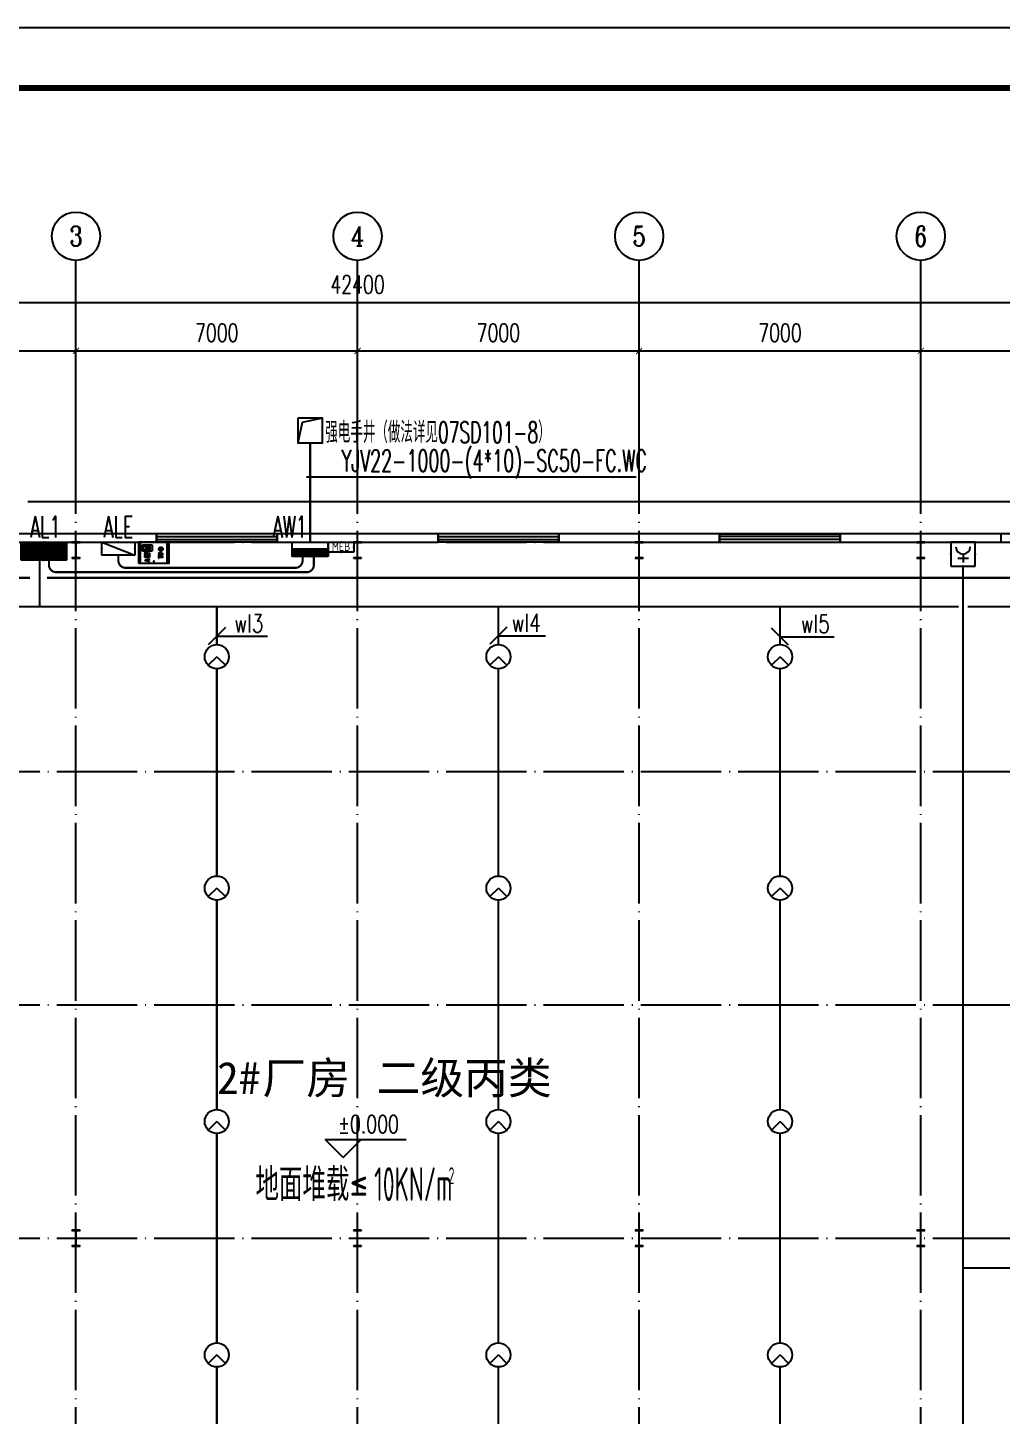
# Model space of a CAD drawing. Extents: x 33088 to 140010, y 13737 to 369010.
# Drawn here: x 68390 to 92590, y 241076 to 275556 of the extents above; entities that cross this region are included whole.
import ezdxf
from ezdxf.enums import TextEntityAlignment as Align

# ---------------------------------------------------------------- set-up
doc = ezdxf.new("R2010")
doc.units = 0
doc.header["$LTSCALE"] = 1000
doc.header["$MEASUREMENT"] = 0
doc.linetypes.add('DOTE', pattern=[2.42, 2, -0.2, 0.02, -0.2])
doc.layers.get('0').update_dxf_attribs({"linetype": 'CONTINUOUS'})
doc.layers.get('DEFPOINTS').update_dxf_attribs({"linetype": 'CONTINUOUS'})
for name, color, linetype in [('AXIS', 3, 'CONTINUOUS'), ('AXIS_TEXT', 7, 'CONTINUOUS'), ('COLUMN', 99, 'CONTINUOUS'), ('DIM-照明', 4, 'CONTINUOUS'), ('DIM_ELEV', 3, 'CONTINUOUS'), ('DOTE', 1, 'DOTE'), ('EQUIP-消防', 3, 'CONTINUOUS'), ('EQUIP-照明', 3, 'CONTINUOUS'), ('EQUIP-箱柜', 3, 'CONTINUOUS'), ('GROUND', 2, 'CONTINUOUS'), ('PUB_TEXT', 7, 'CONTINUOUS'), ('PUB_TITLE', 4, 'CONTINUOUS'), ('WALL', 9, 'CONTINUOUS'), ('WINDOW', 99, 'CONTINUOUS'), ('WIRE-照明', 1, 'CONTINUOUS')]:
    doc.layers.add(name, color=color, linetype=linetype)
doc.styles.add('_TCH_AXIS', font='COMPLEX', dxfattribs={"bigfont": 'GBCBIG'})
doc.styles.add('_TCH_DIM', font='SIMPLEX', dxfattribs={"bigfont": 'GBCBIG'})
doc.styles.add('_TCH_DYN', font='')
doc.styles.add('_TCH_LABEL', font='COMPLEX', dxfattribs={"bigfont": 'GBCBIG'})
doc.styles.add('_TEL_DIM', font='SIMPLEX', dxfattribs={"width": 0.8, "height": 3.5, "bigfont": 'HZTXT'})
doc.styles.add('COMPLEX', font='COMPLEX')
doc.styles.add('DIM_FONT', font='SIMPLEX', dxfattribs={"width": 0.7, "bigfont": 'GBCBIG'})
doc.styles.get("Standard").update_dxf_attribs({"font": 'gbenor.shx', "bigfont": 'gbcbig.shx'})
doc.styles.add('STY53', font='COMPLEX', dxfattribs={"width": 0.6, "bigfont": 'HZTXT'})
doc.styles.get('_TCH_DYN').set_extended_font_data('SimSun')
doc.dimstyles.new('DIMN150', dxfattribs={"dimscale": 1.5, "dimtxt": 300, "dimasz": 100, "dimexe": 250, "dimexo": 300, "dimgap": 150, "dimtad": 1, "dimdec": 0, "dimzin": 0, "dimtxsty": 'DIM_FONT', "dimblk": 'ARCHTICK', "dimcen": 0.09, "dimclrt": 7, "dimazin": 3, "dimtfac": 1, "dimtdec": 0, "dimtix": 1, "dimtmove": 0, "dimatfit": 3, "dimtolj": 1, "dimtzin": 0})

# ---------------------------------------------------------------- blocks, each defined once
blk = doc.blocks.new('_AXISO')
blk.add_circle((0, 0), 0.5)
at = {"layer": 'AXIS_TEXT', "style": 'COMPLEX', "width": 1.041667}
blk.add_attdef('A', text='', height=0.56, dxfattribs=at).set_placement((-0.25, -0.28), (0.25, -0.28), align=Align.FIT)
blk = doc.blocks.new('_ARCHTICK')
at = {"color": 0, "linetype": 'BYBLOCK', "const_width": 0.15}
blk.add_lwpolyline([(-0.5, -0.5), (0.5, 0.5)], dxfattribs=at)
blk = doc.blocks.new('*D83')
at = {"layer": 'AXIS', "color": 0}
for p, q in [((165343, 271565), (165343, 276440)), ((207743, 271565), (207743, 276440)), ((165343, 276065), (207743, 276065))]:
    blk.add_line(p, q, dxfattribs=at)
at = {"layer": 'DEFPOINTS', "color": 0}
for p in [(207743, 276065), (165343, 271115), (207743, 271115)]:
    blk.add_point(p, dxfattribs=at)
at = {"layer": 'AXIS', "color": 0, "xscale": 150, "yscale": 150, "zscale": 150, "rotation": 180}
blk.add_blockref('_ARCHTICK', (165343, 276065), dxfattribs=at)
at = {"layer": 'AXIS', "color": 0, "xscale": 150, "yscale": 150, "zscale": 150}
blk.add_blockref('_ARCHTICK', (207743, 276065), dxfattribs=at)
at = {"layer": 'AXIS', "color": 7, "insert": (186543, 276515), "char_height": 450, "attachment_point": 5, "style": 'DIM_FONT'}
blk.add_mtext('\\A1;42400', dxfattribs=at)
blk = doc.blocks.new('*D86')
at = {"layer": 'AXIS', "color": 0}
for p, q in [((172543, 271565), (172543, 275240)), ((179543, 271565), (179543, 275240)), ((172543, 274865), (179543, 274865))]:
    blk.add_line(p, q, dxfattribs=at)
at = {"layer": 'DEFPOINTS', "color": 0}
for p in [(179543, 274865), (172543, 271115), (179543, 271115)]:
    blk.add_point(p, dxfattribs=at)
at = {"layer": 'AXIS', "color": 0, "xscale": 150, "yscale": 150, "zscale": 150, "rotation": 180}
blk.add_blockref('_ARCHTICK', (172543, 274865), dxfattribs=at)
at = {"layer": 'AXIS', "color": 0, "xscale": 150, "yscale": 150, "zscale": 150}
blk.add_blockref('_ARCHTICK', (179543, 274865), dxfattribs=at)
at = {"layer": 'AXIS', "color": 7, "insert": (176043, 275315), "char_height": 450, "attachment_point": 5, "style": 'DIM_FONT'}
blk.add_mtext('\\A1;7000', dxfattribs=at)
blk = doc.blocks.new('*D87')
at = {"layer": 'AXIS', "color": 0}
for p, q in [((179543, 271565), (179543, 275240)), ((186543, 271565), (186543, 275240)), ((179543, 274865), (186543, 274865))]:
    blk.add_line(p, q, dxfattribs=at)
at = {"layer": 'DEFPOINTS', "color": 0}
for p in [(186543, 274865), (179543, 271115), (186543, 271115)]:
    blk.add_point(p, dxfattribs=at)
at = {"layer": 'AXIS', "color": 0, "xscale": 150, "yscale": 150, "zscale": 150, "rotation": 180}
blk.add_blockref('_ARCHTICK', (179543, 274865), dxfattribs=at)
at = {"layer": 'AXIS', "color": 0, "xscale": 150, "yscale": 150, "zscale": 150}
blk.add_blockref('_ARCHTICK', (186543, 274865), dxfattribs=at)
at = {"layer": 'AXIS', "color": 7, "insert": (183043, 275315), "char_height": 450, "attachment_point": 5, "style": 'DIM_FONT'}
blk.add_mtext('\\A1;7000', dxfattribs=at)
blk = doc.blocks.new('*D88')
at = {"layer": 'AXIS', "color": 0}
for p, q in [((186543, 271565), (186543, 275240)), ((193543, 271565), (193543, 275240)), ((186543, 274865), (193543, 274865))]:
    blk.add_line(p, q, dxfattribs=at)
at = {"layer": 'DEFPOINTS', "color": 0}
for p in [(193543, 274865), (186543, 271115), (193543, 271115)]:
    blk.add_point(p, dxfattribs=at)
at = {"layer": 'AXIS', "color": 0, "xscale": 150, "yscale": 150, "zscale": 150, "rotation": 180}
blk.add_blockref('_ARCHTICK', (186543, 274865), dxfattribs=at)
at = {"layer": 'AXIS', "color": 0, "xscale": 150, "yscale": 150, "zscale": 150}
blk.add_blockref('_ARCHTICK', (193543, 274865), dxfattribs=at)
at = {"layer": 'AXIS', "color": 7, "insert": (190043, 275315), "char_height": 450, "attachment_point": 5, "style": 'DIM_FONT'}
blk.add_mtext('\\A1;7000', dxfattribs=at)
blk = doc.blocks.new('*D89')
at = {"layer": 'AXIS', "color": 0}
for p, q in [((193543, 271565), (193543, 275240)), ((200543, 271565), (200543, 275240)), ((193543, 274865), (200543, 274865))]:
    blk.add_line(p, q, dxfattribs=at)
at = {"layer": 'DEFPOINTS', "color": 0}
for p in [(200543, 274865), (193543, 271115), (200543, 271115)]:
    blk.add_point(p, dxfattribs=at)
at = {"layer": 'AXIS', "color": 0, "xscale": 150, "yscale": 150, "zscale": 150, "rotation": 180}
blk.add_blockref('_ARCHTICK', (193543, 274865), dxfattribs=at)
at = {"layer": 'AXIS', "color": 0, "xscale": 150, "yscale": 150, "zscale": 150}
blk.add_blockref('_ARCHTICK', (200543, 274865), dxfattribs=at)
at = {"layer": 'AXIS', "color": 7, "insert": (197043, 275315), "char_height": 450, "attachment_point": 5, "style": 'DIM_FONT'}
blk.add_mtext('\\A1;7000', dxfattribs=at)
blk = doc.blocks.new('*D90')
at = {"layer": 'AXIS', "color": 0}
for p, q in [((200543, 271565), (200543, 275240)), ((207543, 271565), (207543, 275240)), ((200543, 274865), (207543, 274865))]:
    blk.add_line(p, q, dxfattribs=at)
at = {"layer": 'DEFPOINTS', "color": 0}
for p in [(207543, 274865), (200543, 271115), (207543, 271115)]:
    blk.add_point(p, dxfattribs=at)
at = {"layer": 'AXIS', "color": 0, "xscale": 150, "yscale": 150, "zscale": 150, "rotation": 180}
blk.add_blockref('_ARCHTICK', (200543, 274865), dxfattribs=at)
at = {"layer": 'AXIS', "color": 0, "xscale": 150, "yscale": 150, "zscale": 150}
blk.add_blockref('_ARCHTICK', (207543, 274865), dxfattribs=at)
at = {"layer": 'AXIS', "color": 7, "insert": (204043, 275315), "char_height": 450, "attachment_point": 5, "style": 'DIM_FONT'}
blk.add_mtext('\\A1;7000', dxfattribs=at)
blk = doc.blocks.new('$WINLIB2D$00000001')
for p, q in [((-0.5, 0.5), (0.5, 0.5)), ((-0.5, 0.5), (-0.5, -0.5)), ((0.5, -0.5), (0.5, 0.5)), ((0.5, 0.167), (-0.5, 0.167)), ((0.5, -0.167), (-0.5, -0.167)), ((-0.5, -0.5), (0.5, -0.5))]:
    blk.add_line(p, q)
blk = doc.blocks.new('$EQUIP_U$00000189_CYQUAN-P')
for p, q in [((-0.254, -0.2), (-0.288, -0.346)), ((-0.288, -0.346), (-0.271, -0.346)), ((-0.271, -0.346), (-0.262, -0.301)), ((-0.262, -0.301), (-0.232, -0.301)), ((-0.259, -0.285), (-0.248, -0.234)), ((-0.236, -0.285), (-0.259, -0.285)), ((-0.241, -0.2), (-0.254, -0.2)), ((-0.248, -0.234), (-0.247, -0.234)), ((-0.247, -0.234), (-0.236, -0.285)), ((-0.207, -0.346), (-0.241, -0.2)), ((-0.232, -0.301), (-0.223, -0.346)), ((-0.223, -0.346), (-0.207, -0.346)), ((-0.146, -0.234), (-0.157, -0.234)), ((-0.157, -0.234), (-0.157, -0.25)), ((-0.157, -0.25), (-0.153, -0.25)), ((-0.146, -0.279), (-0.157, -0.286)), ((-0.157, -0.286), (-0.153, -0.292)), ((-0.146, -0.352), (-0.157, -0.351)), ((-0.157, -0.351), (-0.157, -0.367)), ((-0.157, -0.367), (-0.156, -0.367)), ((-0.156, -0.367), (-0.146, -0.366)), ((-0.153, -0.25), (-0.142, -0.249)), ((-0.153, -0.292), (-0.146, -0.302)), ((-0.138, -0.186), (-0.149, -0.185)), ((-0.149, -0.185), (-0.149, -0.2)), ((-0.149, -0.2), (-0.14, -0.2)), ((-0.134, -0.235), (-0.146, -0.234)), ((-0.139, -0.271), (-0.146, -0.279)), ((-0.146, -0.302), (-0.137, -0.294)), ((-0.146, -0.302), (-0.146, -0.302)), ((-0.134, -0.352), (-0.146, -0.352)), ((-0.146, -0.366), (-0.134, -0.366)), ((-0.142, -0.249), (-0.131, -0.249)), ((-0.139, -0.31), (-0.141, -0.326)), ((-0.141, -0.326), (-0.136, -0.325)), ((-0.14, -0.2), (-0.129, -0.199)), ((-0.138, -0.27), (-0.139, -0.271)), ((-0.128, -0.31), (-0.139, -0.31)), ((-0.126, -0.186), (-0.138, -0.186)), ((-0.133, -0.258), (-0.138, -0.27)), ((-0.137, -0.294), (-0.129, -0.283)), ((-0.136, -0.325), (-0.124, -0.325)), ((-0.13, -0.235), (-0.134, -0.235)), ((-0.134, -0.352), (-0.134, -0.352)), ((-0.087, -0.352), (-0.134, -0.352)), ((-0.134, -0.366), (-0.025, -0.366)), ((-0.131, -0.249), (-0.133, -0.258)), ((-0.129, -0.221), (-0.13, -0.235)), ((-0.129, -0.199), (-0.129, -0.206)), ((-0.129, -0.206), (-0.129, -0.221)), ((-0.129, -0.283), (-0.126, -0.276)), ((-0.117, -0.311), (-0.128, -0.31)), ((-0.087, -0.186), (-0.126, -0.186)), ((-0.126, -0.276), (-0.121, -0.264)), ((-0.124, -0.325), (-0.113, -0.325)), ((-0.121, -0.264), (-0.118, -0.249)), ((-0.118, -0.23), (-0.117, -0.217)), ((-0.118, -0.235), (-0.118, -0.23)), ((-0.096, -0.235), (-0.118, -0.235)), ((-0.118, -0.249), (-0.096, -0.249)), ((-0.117, -0.199), (-0.096, -0.199)), ((-0.117, -0.217), (-0.117, -0.199)), ((-0.113, -0.311), (-0.117, -0.311)), ((-0.087, -0.311), (-0.113, -0.311)), ((-0.113, -0.325), (-0.087, -0.325)), ((-0.096, -0.275), (-0.097, -0.29)), ((-0.097, -0.29), (-0.082, -0.29)), ((-0.096, -0.199), (-0.096, -0.235)), ((-0.096, -0.249), (-0.096, -0.259)), ((-0.096, -0.259), (-0.096, -0.262)), ((-0.096, -0.262), (-0.096, -0.275)), ((-0.076, -0.186), (-0.087, -0.186)), ((-0.087, -0.292), (-0.087, -0.297)), ((-0.073, -0.292), (-0.087, -0.292)), ((-0.087, -0.297), (-0.087, -0.311)), ((-0.087, -0.325), (-0.087, -0.352)), ((-0.083, -0.199), (-0.081, -0.199)), ((-0.083, -0.235), (-0.083, -0.199)), ((-0.072, -0.234), (-0.083, -0.235)), ((-0.083, -0.235), (-0.083, -0.249)), ((-0.083, -0.249), (-0.083, -0.235)), ((-0.083, -0.249), (-0.076, -0.249)), ((-0.083, -0.26), (-0.083, -0.249)), ((-0.083, -0.274), (-0.083, -0.26)), ((-0.083, -0.288), (-0.083, -0.274)), ((-0.082, -0.29), (-0.083, -0.288)), ((-0.081, -0.199), (-0.069, -0.2)), ((-0.069, -0.185), (-0.076, -0.186)), ((-0.076, -0.249), (-0.064, -0.25)), ((-0.074, -0.307), (-0.073, -0.292)), ((-0.074, -0.311), (-0.074, -0.307)), ((-0.045, -0.311), (-0.074, -0.311)), ((-0.074, -0.325), (-0.045, -0.325)), ((-0.074, -0.352), (-0.074, -0.325)), ((-0.025, -0.352), (-0.074, -0.352)), ((-0.064, -0.234), (-0.072, -0.234)), ((-0.069, -0.2), (-0.069, -0.185)), ((-0.064, -0.25), (-0.064, -0.234)), ((-0.057, -0.19), (-0.056, -0.201)), ((-0.043, -0.19), (-0.057, -0.19)), ((-0.056, -0.254), (-0.057, -0.269)), ((-0.057, -0.269), (-0.043, -0.269)), ((-0.056, -0.201), (-0.056, -0.216)), ((-0.056, -0.216), (-0.056, -0.243)), ((-0.056, -0.243), (-0.056, -0.254)), ((-0.033, -0.311), (-0.045, -0.311)), ((-0.045, -0.325), (-0.043, -0.325)), ((-0.044, -0.203), (-0.043, -0.19)), ((-0.044, -0.216), (-0.044, -0.203)), ((-0.044, -0.243), (-0.044, -0.216)), ((-0.044, -0.256), (-0.044, -0.243)), ((-0.043, -0.269), (-0.044, -0.256)), ((-0.043, -0.325), (-0.032, -0.325)), ((-0.041, -0.279), (-0.039, -0.286)), ((-0.028, -0.279), (-0.041, -0.279)), ((-0.039, -0.286), (-0.035, -0.299)), ((-0.035, -0.299), (-0.024, -0.296)), ((-0.022, -0.31), (-0.033, -0.311)), ((-0.032, -0.325), (-0.021, -0.326)), ((-0.026, -0.278), (-0.028, -0.279)), ((-0.025, -0.265), (-0.026, -0.278)), ((-0.025, -0.175), (-0.025, -0.176)), ((-0.012, -0.175), (-0.025, -0.175)), ((-0.025, -0.176), (-0.025, -0.19)), ((-0.025, -0.19), (-0.025, -0.205)), ((-0.025, -0.205), (-0.025, -0.265)), ((-0.014, -0.352), (-0.025, -0.352)), ((-0.025, -0.366), (-0.014, -0.366)), ((-0.024, -0.296), (-0.016, -0.29)), ((-0.021, -0.31), (-0.022, -0.31)), ((-0.021, -0.326), (-0.021, -0.31)), ((-0.016, -0.29), (-0.014, -0.285)), ((-0.014, -0.285), (-0.013, -0.269)), ((-0.003, -0.351), (-0.014, -0.352)), ((-0.014, -0.366), (-0.003, -0.367)), ((-0.013, -0.203), (-0.012, -0.189)), ((-0.013, -0.205), (-0.013, -0.203)), ((-0.013, -0.269), (-0.013, -0.205)), ((-0.012, -0.189), (-0.012, -0.175)), ((-0.003, -0.367), (-0.003, -0.351))]:
    blk.add_line(p, q)
at = {"color": 5}
for p, q in [((0.054, -0.443), (0.054, -0.119)), ((0.054, -0.119), (0.27, -0.119)), ((0.27, -0.443), (0.054, -0.443)), ((0.098, -0.227), (0.098, -0.154)), ((0.098, -0.154), (0.225, -0.154)), ((0.225, -0.227), (0.098, -0.227)), ((0.225, -0.154), (0.225, -0.227)), ((0.27, -0.119), (0.27, -0.443))]:
    blk.add_line(p, q, dxfattribs=at)
at = {"color": 254}
for p, q in [((-0.28, -0.48), (-0.296, -0.48)), ((-0.296, -0.509), (-0.28, -0.509))]:
    blk.add_line(p, q, dxfattribs=at)
at = {"color": 7}
for p, q in [((-0.101, -0.654), (-0.174, -0.654)), ((-0.174, -0.654), (-0.174, -0.671)), ((-0.174, -0.671), (-0.146, -0.671)), ((-0.146, -0.671), (-0.146, -0.808)), ((-0.146, -0.808), (-0.129, -0.808)), ((-0.129, -0.671), (-0.101, -0.671)), ((-0.129, -0.808), (-0.129, -0.671)), ((-0.101, -0.671), (-0.101, -0.654)), ((-0.088, -0.654), (-0.054, -0.739)), ((-0.071, -0.654), (-0.088, -0.654)), ((-0.046, -0.72), (-0.071, -0.654)), ((-0.054, -0.739), (-0.054, -0.808)), ((-0.054, -0.808), (-0.037, -0.808)), ((-0.045, -0.72), (-0.046, -0.72)), ((-0.02, -0.654), (-0.045, -0.72)), ((-0.037, -0.739), (-0.004, -0.654)), ((-0.037, -0.808), (-0.037, -0.739)), ((-0.004, -0.654), (-0.02, -0.654)), ((0.005, -0.722), (0.087, -0.722)), ((0.005, -0.736), (0.005, -0.722)), ((0.087, -0.736), (0.005, -0.736)), ((0.087, -0.722), (0.087, -0.736)), ((0.087, -0.736), (0.087, -0.736)), ((0.101, -0.654), (0.101, -0.808)), ((0.126, -0.654), (0.101, -0.654)), ((0.101, -0.808), (0.126, -0.808)), ((0.118, -0.671), (0.126, -0.671)), ((0.118, -0.791), (0.118, -0.671)), ((0.126, -0.791), (0.118, -0.791)), ((0.138, -0.656), (0.126, -0.654)), ((0.126, -0.671), (0.134, -0.672)), ((0.138, -0.789), (0.126, -0.791)), ((0.126, -0.808), (0.135, -0.807)), ((0.134, -0.672), (0.144, -0.677)), ((0.135, -0.807), (0.146, -0.804)), ((0.149, -0.659), (0.138, -0.656)), ((0.147, -0.783), (0.138, -0.789)), ((0.144, -0.677), (0.152, -0.685)), ((0.146, -0.804), (0.156, -0.798)), ((0.152, -0.777), (0.147, -0.783)), ((0.158, -0.665), (0.149, -0.659)), ((0.152, -0.685), (0.154, -0.689)), ((0.156, -0.768), (0.152, -0.777)), ((0.154, -0.689), (0.158, -0.7)), ((0.159, -0.756), (0.156, -0.768)), ((0.156, -0.798), (0.164, -0.79)), ((0.165, -0.672), (0.158, -0.665)), ((0.158, -0.7), (0.16, -0.714)), ((0.16, -0.74), (0.159, -0.756)), ((0.16, -0.714), (0.16, -0.732)), ((0.16, -0.732), (0.16, -0.74)), ((0.164, -0.79), (0.167, -0.786)), ((0.17, -0.681), (0.165, -0.672)), ((0.167, -0.786), (0.171, -0.776)), ((0.174, -0.693), (0.17, -0.681)), ((0.171, -0.776), (0.175, -0.763)), ((0.176, -0.707), (0.174, -0.693)), ((0.175, -0.763), (0.177, -0.749)), ((0.177, -0.723), (0.176, -0.707)), ((0.178, -0.732), (0.177, -0.723)), ((0.177, -0.749), (0.178, -0.732))]:
    blk.add_line(p, q, dxfattribs=at)
blk.add_lwpolyline([(-0.36, 0), (0.36, 0), (0.36, -0.99), (-0.36, -0.99)], close=True)
for points in [[(-0.36, -0.019), (0.36, -0.019)], [(-0.36, -0.049), (0.36, -0.049)], [(-0.36, -0.94), (0.36, -0.94)], [(-0.36, -0.973), (0.36, -0.973)]]:
    blk.add_lwpolyline(points)
at = {"color": 5}
for centre, radius in [((0.09, -0.296), 0.00495), ((0.089, -0.329), 0.00198), ((0.089, -0.352), 0.00198), ((0.09, -0.296), 0.00045), ((0.126, -0.329), 0.0063), ((0.126, -0.373), 0.0063), ((0.126, -0.296), 0.00495), ((0.126, -0.296), 0.00045), ((0.162, -0.329), 0.0063), ((0.162, -0.373), 0.0063), ((0.162, -0.296), 0.00495), ((0.162, -0.296), 0.00045), ((0.198, -0.329), 0.0063), ((0.198, -0.373), 0.0063), ((0.198, -0.296), 0.00495), ((0.198, -0.296), 0.00045), ((0.234, -0.329), 0.0063), ((0.234, -0.373), 0.0063), ((0.234, -0.296), 0.00495), ((0.234, -0.296), 0.00045)]:
    blk.add_circle(centre, radius, dxfattribs=at)
at = {"color": 254}
for start, end in [(119.1103, 240.8897), (299.1104, 60.8896)]:
    blk.add_arc((-0.288, -0.495), 0.0171, start, end, dxfattribs=at)
blk = doc.blocks.new('$EQUIP$00001176')
for q in [(-0.354, -0.354), (0.354, -0.354)]:
    blk.add_line((0, 0), q)
blk.add_circle((0, 0), 0.5)
at = {"style": '_TCH_LABEL', "flags": 9}
blk.add_attdef('A', (0, 0), '', height=0.00002, dxfattribs=at)
blk = doc.blocks.new('$EQUIP$00002702')
for p, q in [((-0.75, 0.6), (-0.75, 0)), ((0.75, 0.6), (-0.75, 0.6)), ((-0.75, 0), (0.75, 0)), ((0.75, 0), (0.75, 0.6))]:
    blk.add_line(p, q)
at = {"const_width": 0.04}
blk.add_lwpolyline([(-0.75, 0.6), (-0.75, 0), (0.75, 0), (0.75, 0.6), (-0.75, 0.6), (-0.75, 0)], dxfattribs=at)
for p in [(-0.75, 0.3), (0, 0.6), (0, 0), (0.75, 0.3)]:
    blk.add_point(p)
at = {"color": 7}
blk.add_attdef('$TEXT$', text='', height=0.5, dxfattribs=at).set_placement((0, 0.3), align=Align.MIDDLE_CENTER)
blk = doc.blocks.new('*X12')
at = {"color": 0}
for p, q in [((-250, 33), (-183, 100)), ((-250, 68), (-218, 100)), ((-247, 0), (-147, 100)), ((-212, 0), (-112, 100)), ((-177, 0), (-77, 100)), ((-141, 0), (-41, 100)), ((-106, 0), (-6, 100)), ((-71, 0), (29, 100)), ((-35, 0), (65, 100)), ((0, 0), (100, 100)), ((35, 0), (135, 100)), ((71, 0), (171, 100)), ((106, 0), (206, 100)), ((141, 0), (241, 100)), ((177, 0), (250, 73)), ((212, 0), (250, 38)), ((247, 0), (250, 3))]:
    blk.add_line(p, q, dxfattribs=at)
blk = doc.blocks.new('$EQUIP$00001414')
for p, q in [((0.75, 0.6), (-0.75, 0.6)), ((-0.75, 0.6), (-0.75, 0)), ((0.75, 0), (0.75, 0.6)), ((-0.75, 0.3), (0.75, 0.3)), ((-0.75, 0), (0.75, 0))]:
    blk.add_line(p, q)
at = {"const_width": 0.3}
blk.add_lwpolyline([(-0.75, 0.15), (0.75, 0.15)], dxfattribs=at)
for p in [(0, 0.6), (-0.75, 0.3), (0, 0), (0.75, 0.3)]:
    blk.add_point(p)
at = {"xscale": 0.00300000000061118, "yscale": 0.00300000000061118, "zscale": 0.003}
blk.add_blockref('*X12', (0, 0), dxfattribs=at)
at = {"style": '_TCH_LABEL', "flags": 9}
blk.add_attdef('A', (0, 0), '', height=0.00002, dxfattribs=at)
blk = doc.blocks.new('$EQUIP$00002942')
for p, q in [((-0.75, 0.6), (-0.75, 0)), ((-0.75, 0), (0.75, 0.6)), ((0.75, 0.6), (-0.75, 0.6)), ((-0.75, 0), (0.75, 0)), ((0.75, 0), (0.75, 0.6))]:
    blk.add_line(p, q)
at = {"const_width": 0.04}
blk.add_lwpolyline([(-0.75, 0.6), (-0.75, 0), (0.75, 0), (0.75, 0.6), (-0.75, 0.6), (-0.75, 0)], dxfattribs=at)
for p in [(-0.75, 0.3), (0, 0.6), (0, 0), (0.75, 0.3)]:
    blk.add_point(p)
blk = doc.blocks.new('*X21')
at = {"color": 0}
for p, q in [((-250, 33), (-83, 200)), ((-250, 68), (-118, 200)), ((-250, 104), (-154, 200)), ((-250, 139), (-189, 200)), ((-250, 174), (-224, 200)), ((-247, 0), (-47, 200)), ((-212, 0), (-12, 200)), ((-177, 0), (23, 200)), ((-141, 0), (59, 200)), ((-106, 0), (94, 200)), ((-71, 0), (129, 200)), ((-35, 0), (165, 200)), ((0, 0), (200, 200)), ((35, 0), (235, 200)), ((71, 0), (250, 179)), ((106, 0), (250, 144)), ((141, 0), (250, 109)), ((177, 0), (250, 73)), ((212, 0), (250, 38)), ((247, 0), (250, 3))]:
    blk.add_line(p, q, dxfattribs=at)
blk = doc.blocks.new('$EQUIP$00001421')
for p, q in [((0.75, 0.6), (-0.75, 0.6)), ((-0.75, 0.6), (-0.75, 0)), ((0.75, 0), (0.75, 0.6)), ((-0.75, 0), (0.75, 0))]:
    blk.add_line(p, q)
at = {"const_width": 0.6}
blk.add_lwpolyline([(-0.75, 0.3), (0.75, 0.3)], dxfattribs=at)
for p in [(0, 0.6), (-0.75, 0.3), (0, 0), (0.75, 0.3)]:
    blk.add_point(p)
at = {"xscale": 0.00300000000061118, "yscale": 0.00300000000061118, "zscale": 0.003}
blk.add_blockref('*X21', (0, 0), dxfattribs=at)
at = {"style": '_TCH_LABEL', "flags": 9}
blk.add_attdef('A', (0, 0), '', height=0.00002, dxfattribs=at)
blk = doc.blocks.new('$EQUIP$00001712')
for p, q in [((-0.5, 1), (-0.5, 0)), ((0.5, 1), (-0.5, 1)), ((0.5, 0), (0.5, 1)), ((-0.5, 0), (0.5, 0)), ((-0.219, 0.331), (0.222, 0.331)), ((0, 0.5), (0, 0.15))]:
    blk.add_line(p, q)
blk.add_arc((0, 0.8), 0.3, 180, 0)
for p in [(0, 1), (-0.5, 0.5), (0, 0), (0.5, 0.5)]:
    blk.add_point(p)
at = {"flags": 1}
blk.add_attdef('B', text='', height=0.4, dxfattribs=at).set_placement((0.726, 0.302), align=Align.MIDDLE_CENTER)
blk = doc.blocks.new('DF212R')
at = {"layer": 'AXIS', "color": 8}
for p, q in [((179543.5, 271115), (179543.5, 277115)), ((186543.5, 271115), (186543.5, 277115)), ((193543.5, 271115), (193543.5, 277115)), ((200543.5, 271115), (200543.5, 277115))]:
    blk.add_line(p, q, dxfattribs=at)
at = {"layer": 'COLUMN', "color": 8}
for p, q in [((179643.5, 270115), (179443.5, 270115)), ((179443.5, 270115), (179443.5, 270105)), ((179443.5, 270105), (179531.3, 270105)), ((179531.3, 270105), (179536.3, 270100)), ((179536.3, 270100), (179536.3, 269730)), ((179542.3, 270100), (179547.3, 270105)), ((179542.3, 269730), (179542.3, 270100)), ((179547.3, 270105), (179643.5, 270105)), ((179643.5, 270105), (179643.5, 270115)), ((186643.5, 270115), (186443.5, 270115)), ((186443.5, 270115), (186443.5, 270105)), ((186443.5, 270105), (186531.3, 270105)), ((186531.3, 270105), (186536.3, 270100)), ((186536.3, 270100), (186536.3, 269730)), ((186542.3, 270100), (186547.3, 270105)), ((186542.3, 269730), (186542.3, 270100)), ((186547.3, 270105), (186643.5, 270105)), ((186643.5, 270105), (186643.5, 270115)), ((193643.5, 270115), (193443.5, 270115)), ((193443.5, 270115), (193443.5, 270105)), ((193443.5, 270105), (193531.3, 270105)), ((193531.3, 270105), (193536.3, 270100)), ((193536.3, 270100), (193536.3, 269730)), ((193542.3, 270100), (193547.3, 270105)), ((193542.3, 269730), (193542.3, 270100)), ((193547.3, 270105), (193643.5, 270105)), ((193643.5, 270105), (193643.5, 270115)), ((200643.5, 270115), (200443.5, 270115)), ((200443.5, 270115), (200443.5, 270105)), ((200443.5, 270105), (200531.3, 270105)), ((200531.3, 270105), (200536.3, 270100)), ((200536.3, 270100), (200536.3, 269730)), ((200542.3, 270100), (200547.3, 270105)), ((200542.3, 269730), (200542.3, 270100)), ((200547.3, 270105), (200643.5, 270105)), ((200643.5, 270105), (200643.5, 270115)), ((179531.3, 269725), (179443.5, 269725)), ((179443.5, 269725), (179443.5, 269715)), ((179443.5, 269715), (179643.5, 269715)), ((179536.3, 269730), (179531.3, 269725)), ((179547.3, 269725), (179542.3, 269730)), ((179643.5, 269725), (179547.3, 269725)), ((179643.5, 269715), (179643.5, 269725)), ((186531.3, 269725), (186443.5, 269725)), ((186443.5, 269725), (186443.5, 269715)), ((186443.5, 269715), (186643.5, 269715)), ((186536.3, 269730), (186531.3, 269725)), ((186547.3, 269725), (186542.3, 269730)), ((186643.5, 269725), (186547.3, 269725)), ((186643.5, 269715), (186643.5, 269725)), ((193531.3, 269725), (193443.5, 269725)), ((193443.5, 269725), (193443.5, 269715)), ((193443.5, 269715), (193643.5, 269715)), ((193536.3, 269730), (193531.3, 269725)), ((193547.3, 269725), (193542.3, 269730)), ((193643.5, 269725), (193547.3, 269725)), ((193643.5, 269715), (193643.5, 269725)), ((200531.3, 269725), (200443.5, 269725)), ((200443.5, 269725), (200443.5, 269715)), ((200443.5, 269715), (200643.5, 269715)), ((200536.3, 269730), (200531.3, 269725)), ((200547.3, 269725), (200542.3, 269730)), ((200643.5, 269725), (200547.3, 269725)), ((200643.5, 269715), (200643.5, 269725)), ((179643.5, 253015), (179443.5, 253015)), ((179443.5, 253015), (179443.5, 253005)), ((179443.5, 253005), (179531.3, 253005)), ((179531.3, 253005), (179536.3, 253000)), ((179536.3, 253000), (179536.3, 252630)), ((179542.3, 253000), (179547.3, 253005)), ((179542.3, 252630), (179542.3, 253000)), ((179547.3, 253005), (179643.5, 253005)), ((179643.5, 253005), (179643.5, 253015)), ((186643.5, 253015), (186443.5, 253015)), ((186443.5, 253015), (186443.5, 253005)), ((186443.5, 253005), (186531.3, 253005)), ((186531.3, 253005), (186536.3, 253000)), ((186536.3, 253000), (186536.3, 252630)), ((186542.3, 253000), (186547.3, 253005)), ((186542.3, 252630), (186542.3, 253000)), ((186547.3, 253005), (186643.5, 253005)), ((186643.5, 253005), (186643.5, 253015)), ((193643.5, 253015), (193443.5, 253015)), ((193443.5, 253015), (193443.5, 253005)), ((193443.5, 253005), (193531.3, 253005)), ((193531.3, 253005), (193536.3, 253000)), ((193536.3, 253000), (193536.3, 252630)), ((193542.3, 253000), (193547.3, 253005)), ((193542.3, 252630), (193542.3, 253000)), ((193547.3, 253005), (193643.5, 253005)), ((193643.5, 253005), (193643.5, 253015)), ((200643.5, 253015), (200443.5, 253015)), ((200443.5, 253015), (200443.5, 253005)), ((200443.5, 253005), (200531.3, 253005)), ((200531.3, 253005), (200536.3, 253000)), ((200536.3, 253000), (200536.3, 252630)), ((200542.3, 253000), (200547.3, 253005)), ((200542.3, 252630), (200542.3, 253000)), ((200547.3, 253005), (200643.5, 253005)), ((200643.5, 253005), (200643.5, 253015)), ((179531.3, 252625), (179443.5, 252625)), ((179443.5, 252625), (179443.5, 252615)), ((179443.5, 252615), (179643.5, 252615)), ((179536.3, 252630), (179531.3, 252625)), ((179547.3, 252625), (179542.3, 252630)), ((179643.5, 252625), (179547.3, 252625)), ((179643.5, 252615), (179643.5, 252625)), ((186531.3, 252625), (186443.5, 252625)), ((186443.5, 252625), (186443.5, 252615)), ((186443.5, 252615), (186643.5, 252615)), ((186536.3, 252630), (186531.3, 252625)), ((186547.3, 252625), (186542.3, 252630)), ((186643.5, 252625), (186547.3, 252625)), ((186643.5, 252615), (186643.5, 252625)), ((193531.3, 252625), (193443.5, 252625)), ((193443.5, 252625), (193443.5, 252615)), ((193443.5, 252615), (193643.5, 252615)), ((193536.3, 252630), (193531.3, 252625)), ((193547.3, 252625), (193542.3, 252630)), ((193643.5, 252625), (193547.3, 252625)), ((193643.5, 252615), (193643.5, 252625)), ((200531.3, 252625), (200443.5, 252625)), ((200443.5, 252625), (200443.5, 252615)), ((200443.5, 252615), (200643.5, 252615)), ((200536.3, 252630), (200531.3, 252625)), ((200547.3, 252625), (200542.3, 252630)), ((200643.5, 252625), (200547.3, 252625)), ((200643.5, 252615), (200643.5, 252625))]:
    blk.add_line(p, q, dxfattribs=at)
at = {"layer": 'DIM_ELEV', "color": 8}
for p, q in [((186183.5, 254819.1), (185733.5, 255269.1)), ((185733.5, 255269.1), (187753.2, 255269.1)), ((186183.5, 254819.1), (186633.5, 255269.1))]:
    blk.add_line(p, q, dxfattribs=at)
at = {"layer": 'DOTE', "color": 8}
for p, q in [((179543.5, 234515), (179543.5, 271115)), ((186543.5, 234515), (186543.5, 271115)), ((193543.5, 234515), (193543.5, 271115)), ((200543.5, 234515), (200543.5, 271115)), ((164543.5, 270115), (208543.5, 270115)), ((164543.5, 264415), (208543.5, 264415)), ((164543.5, 258615), (208543.5, 258615)), ((164543.5, 252815), (208543.5, 252815))]:
    blk.add_line(p, q, dxfattribs=at)
at = {"layer": 'GROUND', "color": 8}
for p, q in [((208543.5, 271115), (178344, 271115)), ((207743.5, 270315), (178344, 270315))]:
    blk.add_line(p, q, dxfattribs=at)
at = {"layer": 'WALL', "color": 8}
for p, q in [((179541.4, 270315), (178044, 270315)), ((178044, 270115), (179443.5, 270115)), ((181543.5, 270315), (179541.4, 270315)), ((179643.5, 270115), (181543.5, 270115)), ((181543.5, 270115), (181543.5, 270315)), ((186541.4, 270315), (184543.5, 270315)), ((184543.5, 270315), (184543.5, 270115)), ((184543.5, 270115), (186443.5, 270115)), ((188543.5, 270315), (186541.4, 270315)), ((186643.5, 270115), (188543.5, 270115)), ((188543.5, 270115), (188543.5, 270315)), ((193541.4, 270315), (191543.5, 270315)), ((191543.5, 270315), (191543.5, 270115)), ((191543.5, 270115), (193443.5, 270115)), ((195543, 270315), (193541.4, 270315)), ((193643.5, 270115), (195543, 270115)), ((195543, 270115), (195543, 270315)), ((200541.4, 270315), (198543, 270315)), ((198543, 270315), (198543, 270115)), ((198543, 270115), (200443.5, 270115)), ((202543.5, 270315), (200541.4, 270315)), ((200643.5, 270115), (202543.5, 270115)), ((202543.5, 270115), (202543.5, 270315))]:
    blk.add_line(p, q, dxfattribs=at)
at = {"layer": 'AXIS', "color": 8}
ref = blk.add_blockref('_AXISO', (179543.5, 277715), dxfattribs=dict(at, xscale=1200, yscale=1200, zscale=1200))
ref.add_attrib('A', '3', dxfattribs={"layer": 'AXIS_TEXT', "color": 8, "height": 493.2, "style": '_TCH_AXIS'}).set_placement((179379.1, 277468.5), (179707.9, 277468.5), align=Align.FIT)
ref = blk.add_blockref('_AXISO', (186543.5, 277715), dxfattribs=dict(at, xscale=1200, yscale=1200, zscale=1200))
ref.add_attrib('A', '4', dxfattribs={"layer": 'AXIS_TEXT', "color": 8, "height": 480.7, "style": '_TCH_AXIS', "width": 0.9375}).set_placement((186371.8, 277474.7), (186715.2, 277474.7), align=Align.FIT)
ref = blk.add_blockref('_AXISO', (193543.5, 277715), dxfattribs=dict(at, xscale=1200, yscale=1200, zscale=1200))
ref.add_attrib('A', '5', dxfattribs={"layer": 'AXIS_TEXT', "color": 8, "height": 493.2, "style": '_TCH_AXIS'}).set_placement((193379.1, 277468.5), (193707.9, 277468.5), align=Align.FIT)
ref = blk.add_blockref('_AXISO', (200543.5, 277715), dxfattribs=dict(at, xscale=1200, yscale=1200, zscale=1200))
ref.add_attrib('A', '6', dxfattribs={"layer": 'AXIS_TEXT', "color": 8, "height": 506.1, "style": '_TCH_AXIS', "width": 0.928571}).set_placement((200386.8, 277462), (200700.1, 277462), align=Align.FIT)
at = {"layer": 'WINDOW', "color": 8, "rotation": 180}
for p, xscale, yscale, zscale in [((183043.5, 270215), 3000, 200, 3000), ((190043.5, 270215), 3000, 200, 3000), ((197043, 270215), -3000, -200, -3000)]:
    blk.add_blockref('$WINLIB2D$00000001', p, dxfattribs=dict(at, xscale=xscale, yscale=yscale, zscale=zscale))
at = {"layer": 'PUB_TEXT', "color": 8, "style": '_TCH_DYN'}
for s, p in [('厂房', (184180.8, 256399.1)), ('二级丙类', (187016.3, 256399.1)), ('2#', (183046.7, 256399.1))]:
    blk.add_text(s, height=797.47, dxfattribs=at).set_placement(p)
at = {"layer": 'PUB_TEXT', "color": 7, "style": '_TCH_DIM', "width": 0.705882}
blk.add_text('%%P0.000', height=446.25, dxfattribs=at).set_placement((186058.2, 255426.6))
at = {"layer": 'PUB_TEXT', "color": 8}
blk.add_text('地面堆载≤', height=810.21, dxfattribs=at).set_placement((184005.7, 253739.1))
at = {"layer": 'PUB_TEXT', "color": 8, "width": 0.6}
for s, height, p in [('10KN/m', 840, (186954.7, 253739.1)), ('2', 420, (188804.8, 254159.1))]:
    blk.add_text(s, height=height, dxfattribs=at).set_placement(p)
at = {"layer": 'AXIS', "color": 8}
for p1, p2, distance, picture, middle in [((165343.5, 271115), (207743.5, 271115), 4950, '*D83', (186543.5, 276515)), ((172543.5, 271115), (179543.5, 271115), 3750, '*D86', (176043.5, 275315)), ((179543.5, 271115), (186543.5, 271115), 3750, '*D87', (183043.5, 275315)), ((186543.5, 271115), (193543.5, 271115), 3750, '*D88', (190043.5, 275315)), ((193543.5, 271115), (200543.5, 271115), 3750, '*D89', (197043.5, 275315)), ((200543.5, 271115), (207543.5, 271115), 3750, '*D90', (204043.5, 275315))]:
    dim = blk.add_aligned_dim(p1=p1, p2=p2, distance=distance, dimstyle='DIMN150', dxfattribs=at)
    dim.commit()
    dim.dimension.update_dxf_attribs({"geometry": picture, "text_midpoint": middle})

msp = doc.modelspace()

# ---------------------------------------------------------------- linework, layer by layer
at = {"color": 1}
for p, q in [((75720, 265855), (75214, 265746)), ((75214, 265746), (75105, 265241))]:
    msp.add_line(p, q, dxfattribs=at)
at = {"color": 242, "ltscale": 0.18}
msp.add_line((75317, 264392), (83518, 264392), dxfattribs=at)
for p, q in [((73302, 260648), (72878, 260224)), ((80302, 260660), (79878, 260236)), ((87302, 260212), (86878, 260636))]:
    msp.add_line(p, q)
at = {"color": 1}
msp.add_lwpolyline([(75105, 265855), (75105, 265241), (75720, 265241), (75720, 265855)], close=True, dxfattribs=at)
for points in [[(73090, 260436), (73408, 260436), (74354, 260436)], [(80090, 260448), (80304, 260448), (81262, 260448)], [(87090, 260424), (87489, 260424), (88435, 260424)]]:
    msp.add_lwpolyline(points)
at = {"layer": 'PUB_TITLE'}
msp.add_lwpolyline([(33293, 212556), (122393, 212556), (122393, 275556), (33293, 275556)], close=True, dxfattribs=at)
at = {"layer": 'PUB_TITLE', "const_width": 150}
msp.add_lwpolyline([(37043, 214056), (120893, 214056), (120893, 274056), (37043, 274056)], close=True, dxfattribs=at)
at = {"layer": 'WIRE-照明', "linetype": 'CONTINUOUS', "const_width": 52.5}
for points in [[(75412, 262776), (75412, 265241)], [(68685, 262326), (68685, 261172)], [(61653, 261172), (91527, 261172)], [(73090, 260226), (73090, 261172)], [(80090, 260226), (80090, 261172)], [(87090, 260226), (87090, 261172)], [(91752, 261172), (94090, 261172)], [(73090, 254476), (73090, 259626)], [(80090, 254476), (80090, 259626)], [(87090, 254476), (87090, 259626)], [(73090, 248676), (73090, 253876)], [(80090, 248676), (80090, 253876)], [(87090, 248676), (87090, 253876)], [(73090, 242876), (73090, 248076)], [(80090, 242876), (80090, 248076)], [(87090, 242876), (87090, 248076)], [(73090, 237076), (73090, 242276)], [(80090, 237076), (80090, 242276)], [(87090, 237076), (87090, 242276)]]:
    msp.add_lwpolyline(points, dxfattribs=at)
for points in [[(66090, 263362), (66090, 262067, 0.414214), (66270, 261887), (68443, 261887)], [(75503, 262416), (75503, 262206, -0.414214), (75323, 262026), (69098, 262026, -0.414214), (68918, 262206), (68918, 262326)], [(70644, 262449), (70644, 262314, 0.414214), (70824, 262134), (75042, 262134, 0.414214), (75222, 262314), (75222, 262416)], [(68867, 261887), (96629, 261887, -0.414214), (96809, 261707), (96809, 244997)]]:
    msp.add_lwpolyline(points, format="xyb", dxfattribs=at)
at = {"layer": 'WIRE-照明', "color": 5, "linetype": 'CONTINUOUS', "const_width": 52.5}
for points in [[(91640, 228776), (91640, 262176)], [(96990, 244735), (91640, 244735)]]:
    msp.add_lwpolyline(points, dxfattribs=at)

# ---------------------------------------------------------------- block references
msp.add_blockref('DF212R', (-109954, -7339))
at = {"layer": 'EQUIP-消防', "xscale": 600, "yscale": 600, "zscale": 600}
msp.add_blockref('$EQUIP$00001712', (91640, 262176), dxfattribs=at)
at = {"layer": 'EQUIP-照明', "xscale": 600, "yscale": 600, "zscale": 600}
for p in [(73090, 259926), (80090, 259926), (87090, 259926), (73090, 254176), (80090, 254176), (87090, 254176), (73090, 248376), (80090, 248376), (87090, 248376), (73090, 242576), (80090, 242576), (87090, 242576)]:
    msp.add_blockref('$EQUIP$00001176', p, dxfattribs=at)
at = {"layer": 'EQUIP-箱柜'}
for name, p, xscale, yscale, zscale, rotation in [('$EQUIP$00001421', (68792, 262776), -750, 750, 750, 180), ('$EQUIP$00002942', (70640, 262776), -546, 546, 546, 180), ('$EQUIP_U$00000189_CYQUAN-P', (71155, 262508), 746.496000000101, 746.496000000101, 746.4959999999999, 90)]:
    msp.add_blockref(name, p, dxfattribs=dict(at, xscale=xscale, yscale=yscale, zscale=zscale, rotation=rotation))
at = {"layer": 'EQUIP-箱柜', "xscale": -600, "yscale": 600, "zscale": 600}
msp.add_blockref('$EQUIP$00001414', (75412, 262416), dxfattribs=at)
at = {"layer": 'EQUIP-箱柜'}
ref = msp.add_blockref('$EQUIP$00002702', (76179, 262523), dxfattribs=dict(at, xscale=-422.4000000001397, yscale=422.3999999999069, zscale=422.4))
ref.add_attrib('$TEXT$', 'MEB', dxfattribs={"layer": '0', "color": 7, "height": 211.2}).set_placement((76179, 262660), align=Align.MIDDLE_CENTER)

# ---------------------------------------------------------------- texts
at = {"layer": 'DIM-照明', "color": 7, "style": '_TEL_DIM', "width": 0.752941}
for s, p in [('wl3', (73529, 260531)), ('wl4', (80423, 260543)), ('wl5', (87610, 260518))]:
    msp.add_text(s, height=446.2, dxfattribs=at).set_placement(p)
at = {"layer": 'WIRE-照明', "color": 3, "linetype": 'CONTINUOUS', "style": 'STY53', "width": 0.6}
for s, height, p in [('强电手井（做法详见07SD101-8）', 518.4, (78588, 265529)), ('YJV22-1000-(4*10)-SC50-FC.WC', 532.22, (79985, 264760)), ('AL1', 532.2, (68827, 263152)), ('ALE', 532.2, (70645, 263152)), ('AW1', 532.2, (74904, 263152))]:
    msp.add_text(s, height=height, dxfattribs=at).set_placement(p, align=Align.MIDDLE)

doc.saveas('drawing.dxf')
